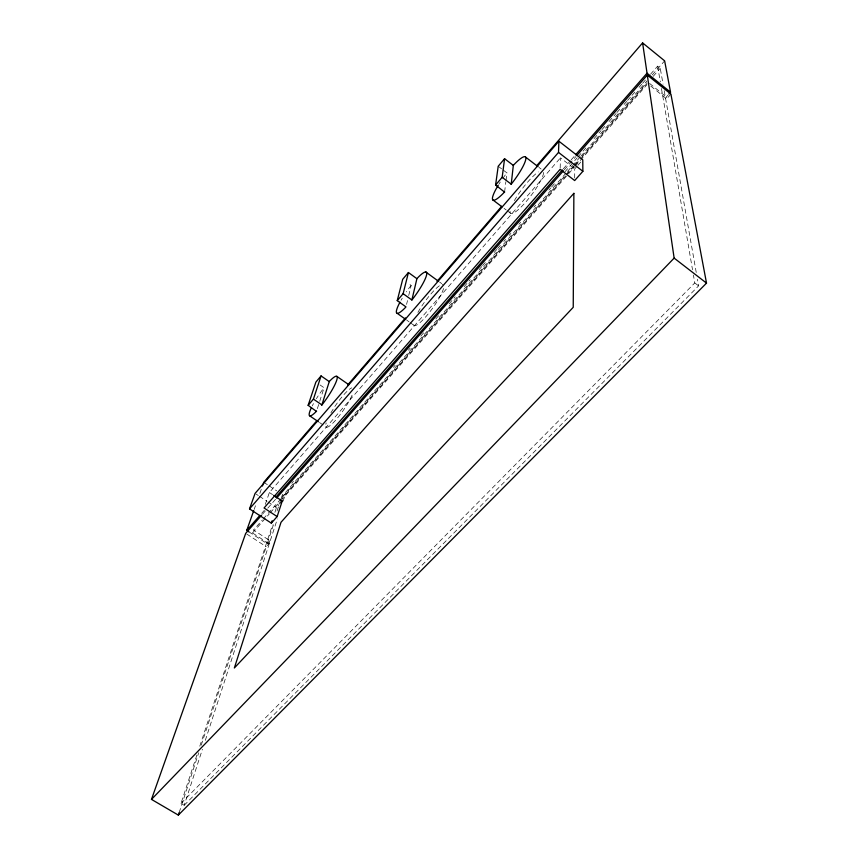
<?xml version="1.0" encoding="UTF-8"?>
<svg xmlns="http://www.w3.org/2000/svg" width="858" height="858" viewBox="0 0 858 858"><rect width="100%" height="100%" fill="white"/><g stroke="black" fill="none" stroke-linecap="round" stroke-linejoin="round"><path stroke-width="0.64" stroke-dasharray="4.29 3.22" d="M574.688 177.971L574.731 168.908L577.134 166.173M560.167 168.05L560.467 157.861L574.731 168.908M504.622 191.87L505.855 181.757M506.016 180.491L506.971 172.673M406.574 304.365L407.496 300.579M408.708 295.527L411.154 285.424L407.979 283.129M317.363 408.633L319.337 402.488M319.734 401.265L324.163 387.419M196.868 755.094L180.995 803.399L184.191 805.287L202.413 749.281M205.309 740.379L277.359 518.94M283.151 501.115L285.221 494.755L565.626 175.911M201.244 745.141L266.237 546.707L268.972 543.661L269.927 540.712L253.539 530.029L262.376 519.98M199.796 746.192L272.458 524.999M277.048 511.014L280.813 499.571M281.231 498.294L282.893 493.211L285.221 494.755M179.161 812.558L198.745 752.766M248.884 531.831L267.213 543.747L273.745 523.798M281.907 498.863L283.14 495.13L566.612 172.437M274.903 512.333L276.49 507.518L278.947 504.729M265.283 504.407L269.369 492.513L560.467 157.861M268.972 543.661L252.52 532.957L253.539 530.029M254.161 509.448L255.469 505.748M259.845 493.404L261.593 488.47M411.154 285.424L410.145 286.669A25.247 4.698 -54.3 0 0 406.338 291.902M261.722 513.309L264.361 510.285M563.277 168.876L570.323 160.821M571.214 159.813L574.731 155.791M262.462 514.221L266.881 509.18M267.76 508.172L275.708 499.109M564.339 169.755L575.815 156.66M291.741 483.14L293.5 481.124M393.372 367.31L395.141 365.294M408.397 350.182L410.167 348.176M420.774 336.089L425.193 331.049M435.789 318.962L440.208 313.921M449.056 303.85L455.233 296.804M464.071 286.733L470.259 279.676M479.096 269.605L481.756 266.581M482.636 265.583L485.285 262.559M494.122 252.488L496.771 249.463M497.661 248.455L500.311 245.431M503.85 241.409L505.609 239.393M509.148 235.36L510.918 233.344M518.875 224.281L520.634 222.265M533.89 207.164L535.66 205.148M548.916 190.036L550.686 188.02M551.565 187.012L555.105 182.99M564.832 171.911L577.198 157.808M578.088 156.799L586.035 147.737M593.993 138.664L601.061 130.609M601.951 129.601L605.48 125.568M609.019 121.546L616.087 113.492M616.966 112.484L620.506 108.451M624.045 104.419L626.694 101.405M627.573 100.397L631.113 96.364M631.992 95.356L635.531 91.323M639.071 87.302L641.72 84.277M642.599 83.269L646.138 79.236M650.557 74.206L657.625 66.152L660.263 68.297L663.052 84.116M567.492 171.428L579.858 157.357M580.748 156.349L646.975 80.952M652.273 74.925L664.639 60.854M263.256 518.972L565.401 175.268M566.28 174.26L573.348 166.227M574.227 165.219L578.646 160.199M582.185 156.177L646.675 82.808M566.505 174.903L574.463 165.851M575.353 164.854L579.772 159.824M580.662 158.816L646.996 83.376M653.195 76.341L660.263 68.297M252.52 532.957L269.326 513.856M270.216 512.859L279.944 501.801M280.823 500.793L574.431 167.117M575.31 166.12L646.943 84.706M577.938 165.262L581.156 161.615M267.213 543.747L269.927 540.712M670.913 94.144L666.666 98.885L666.323 96.943L668.017 95.056M180.995 803.399L694.776 282.925L693.425 275.043M184.191 805.287L698.605 285.875L697.447 279.279M246.772 534.051L266.237 546.707M256.156 494.111L258.29 495.527M259.363 496.235L266.859 501.169M267.932 501.876L276.49 507.518M263.771 482.303L268.082 485.145M269.155 485.864L276.684 490.851M269.369 492.513L272.587 494.637M319.487 422.501L326.126 427.037M319.97 384.91L324.067 387.73L323.316 388.653A23.949 4.247 -55.4 0 0 316.387 398.68M406.831 320.227L408.976 321.761M410.049 322.533L414.339 325.6M439.596 282.057L441.731 283.612M504.086 208.397L506.166 209.963M507.207 210.746L510.317 213.095M498.208 166.248L502.091 169.208M503.056 169.948L506.939 172.908L505.845 174.271A26.995 5.169 -53.1 0 0 502.423 178.914M694.776 282.925L698.605 285.875M539.017 167.428L541.098 169.026M649.645 83.483L666.323 96.943M650.804 86.1L666.666 98.885M664.221 90.712L696.514 274.013M657.625 66.152L660.328 81.918M661.454 88.481L692.524 269.787M443.543 288.481A25.161 5.062 -54.3 0 1 425.675 316.892A25.161 5.062 -54.3 0 1 413.631 322.211M417.921 312.376A25.161 5.062 -54.3 0 1 442.792 284.384M352.059 395.238A23.863 4.569 -55.4 0 1 334.438 421.514A23.863 4.569 -55.4 0 1 326.19 422.951M330.898 412.88A23.863 4.569 -55.4 0 1 351.769 387.848M401.061 300.246A25.247 4.698 -54.3 0 1 402.252 298.219M312.248 405.909A23.949 4.247 -55.4 0 1 313.481 403.614M543.618 172.447A26.888 5.556 -52.9 0 1 525.975 201.812A26.888 5.556 -52.9 0 1 510.038 211.122M514.382 200.622A26.888 5.556 -52.9 0 1 538.298 171.922M498.863 184.266A26.995 5.169 -53.1 0 1 500.278 182.068"/><path stroke-width="1.29" d="M249.528 508.869L558.515 152.402L558.89 141.216L582.764 159.792L582.872 171.3L574.678 180.555L560.124 169.326L264.06 507.979L277.145 516.58L271.332 523.144L249.528 508.869L255.083 493.414L558.89 141.216M511.186 184.438L513.352 165.165M504.59 192.128L495.592 185.028L498.208 166.248L504.579 158.709L513.331 165.412L514.35 164.275A26.995 5.169 -53.1 0 1 525.836 158.902A26.995 5.169 -53.1 0 1 512.29 182.861L511.218 184.18L502.166 177.295L504.579 158.709M411.883 300L416.902 278.678L417.803 277.681A25.247 4.698 -54.3 0 1 426.565 275.064A25.247 4.698 -54.3 0 1 412.848 298.799L411.883 300L403.131 293.693L408.429 272.522L416.902 278.678M399.978 302.188A25.247 4.698 -54.3 0 0 404.987 307.968L405.973 306.896L397.243 300.622L402.702 279.3L408.429 272.522M321.793 405.223L329.354 381.317M316.473 411.432L308.14 405.319L315.883 382.089L321.064 375.922L329.268 381.606L330.233 380.534A23.949 4.247 -55.4 0 1 336.733 380.18A23.949 4.247 -55.4 0 1 322.962 403.603L321.889 404.922L313.438 399.12L321.064 375.922M277.145 516.58L282.228 501.008L273.659 495.345M261.583 515.218L245.699 533.354L151.48 799.388L178.335 815.1L179.161 812.558M271.332 523.144L272.125 520.742M248.884 531.831L246.729 530.426L253.721 510.682M262.462 486.003L263.771 482.303L317.138 420.399M313.438 399.12L308.14 405.319M403.131 293.693L397.243 300.622M502.166 177.295L495.592 185.028M347.769 384.877L405.502 317.91M437.001 281.37L501.737 206.285M536.733 165.691L642.599 42.9L664.639 60.854L670.548 92.214L668.865 94.101M246.729 530.426L259.953 515.326M275.826 497.19L562.387 169.884M575.621 154.783L647.039 73.209L642.599 42.9M276.587 498.101L563.459 170.763M576.694 155.652L647.307 75.075L670.913 94.144L706.52 283.119L178.335 815.1M280.587 502.874L282.228 501.008M504.622 191.87L503.507 193.093A26.995 5.169 -53.1 0 1 498.198 185.328M316.581 411.1L315.873 411.861A23.949 4.247 -55.4 0 1 311.207 408.054M151.48 799.388L674.141 258.108L647.307 75.075M309.524 415.712L318.372 421.75M336.754 376.319L348.852 384.716M397.179 313.309L405.759 319.455M425.761 271.965L438.535 281.285M492.664 199.764L502.005 206.821M525.493 157.025L537.977 166.624M674.141 258.108L706.52 283.119M558.515 152.402L582.872 171.3M647.039 73.209L670.548 92.214M573.873 193.34L573.23 307.314L234.352 667.996L281.016 522.275L573.873 193.34"/></g></svg>
